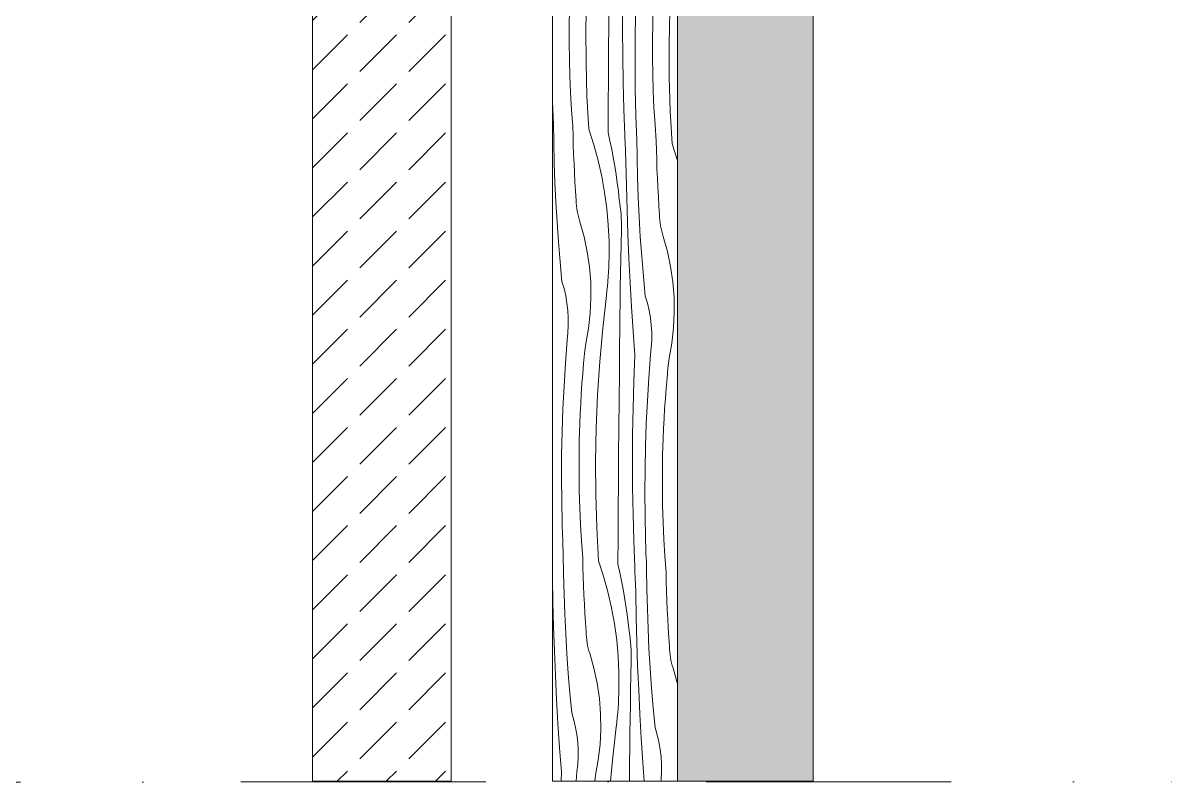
# Model space of a CAD drawing. Header units: millimetres. Extents: x -7826 to 55813, y 465 to 25965.
# Drawn here: x 43247 to 44893, y 5024 to 6123 of the extents above; entities that cross this region are included whole.
import ezdxf

# ---------------------------------------------------------------- set-up
doc = ezdxf.new("R2010")
doc.units = ezdxf.units.MM
doc.linetypes.add('Dot & Dashed', pattern=[670.277762, 352.777767, -176.388884, 0, -141.111112])
doc.layers.add('2D Drafting - General2', color=251, linetype='Continuous', lineweight=15)
doc.layers.add('2D Drafting - General81', color=251, linetype='Continuous', lineweight=20)

# ---------------------------------------------------------------- blocks, each defined once
blk = doc.blocks.new('*X22')
at = {"layer": '2D Drafting - General81', "linetype": 'Continuous'}
for p, q in [((-54757.8, 54366.2), (-54757, 54414)), ((-54724.7, 54375.3), (-54724.4, 54414.6)), ((-54781.8, 54371.6), (-54781.5, 54395.7)), ((-54704.7, 54366.3), (-54704.5, 54404.4)), ((-54661.4, 54374.6), (-54660.7, 54398.7)), ((-54637.8, 54345), (-54636.9, 54392.8)), ((-54725, 54336), (-54724.7, 54375.3)), ((-54686.7, 54354.1), (-54686, 54387.2)), ((-54661.8, 54350.4), (-54661.4, 54374.6)), ((-54781.8, 54347.4), (-54781.8, 54371.6)), ((-54757.5, 54318.4), (-54757.8, 54366.2)), ((-54704.6, 54328.1), (-54704.7, 54366.3)), ((-54781.5, 54323.3), (-54781.8, 54347.4)), ((-54686.9, 54321.1), (-54686.7, 54354.1)), ((-54661.8, 54326.3), (-54661.8, 54350.4)), ((-54637.5, 54297.2), (-54637.8, 54345)), ((-54780.7, 54299.2), (-54781.5, 54323.3)), ((-54725.2, 54296.6), (-54725, 54336)), ((-54704, 54289.9), (-54704.6, 54328.1)), ((-54661.4, 54302.1), (-54661.8, 54326.3)), ((-54756.1, 54270.6), (-54757.5, 54318.4)), ((-54686.7, 54288.1), (-54686.9, 54321.1)), ((-54779.7, 54275), (-54780.7, 54299.2)), ((-54725.5, 54257.3), (-54725.2, 54296.6)), ((-54703, 54251.8), (-54704, 54289.9)), ((-54660.7, 54278), (-54661.4, 54302.1)), ((-54636.1, 54249.4), (-54637.5, 54297.2)), ((-54778.2, 54250.9), (-54779.7, 54275)), ((-54686, 54255), (-54686.7, 54288.1)), ((-54659.6, 54253.9), (-54660.7, 54278)), ((-54805.7, 54265.1), (-54805.8, 54268.6)), ((-54805.6, 54259.5), (-54805.7, 54265.1)), ((-54805.4, 54254), (-54805.6, 54259.5)), ((-54753.6, 54222.8), (-54756.1, 54270.6)), ((-54725.8, 54217.9), (-54725.5, 54257.3)), ((-54805.1, 54248.4), (-54805.4, 54254)), ((-54804.9, 54242.9), (-54805.1, 54248.4)), ((-54804.7, 54237.3), (-54804.9, 54242.9)), ((-54776.4, 54226.9), (-54778.2, 54250.9)), ((-54701.6, 54213.7), (-54703, 54251.8)), ((-54685.8, 54249.5), (-54686, 54255)), ((-54685.7, 54243.9), (-54685.8, 54249.5)), ((-54685.5, 54238.4), (-54685.7, 54243.9)), ((-54658.1, 54229.8), (-54659.6, 54253.9)), ((-54633.5, 54201.7), (-54636.1, 54249.4)), ((-54804.4, 54231.8), (-54804.7, 54237.3)), ((-54804.1, 54203.2), (-54804.4, 54231.8)), ((-54776.1, 54213.5), (-54776.4, 54226.9)), ((-54685.3, 54232.8), (-54685.5, 54238.4)), ((-54685.1, 54227.3), (-54685.3, 54232.8)), ((-54684.9, 54221.7), (-54685.1, 54227.3)), ((-54656.3, 54205.7), (-54658.1, 54229.8)), ((-54775.8, 54200.2), (-54776.1, 54213.5)), ((-54753.6, 54222.8), (-54746.4, 54200.4)), ((-54725.8, 54217.9), (-54723.1, 54206)), ((-54701.4, 54209), (-54701.6, 54213.7)), ((-54701.2, 54204.3), (-54701.4, 54209)), ((-54684.6, 54216.2), (-54684.9, 54221.7)), ((-54684.4, 54210.6), (-54684.6, 54216.2)), ((-54684, 54182), (-54684.4, 54210.6)), ((-54803.4, 54174.6), (-54804.1, 54203.2)), ((-54775.3, 54186.9), (-54775.8, 54200.2)), ((-54746.4, 54200.4), (-54740.1, 54177.8)), ((-54723.1, 54206), (-54720.5, 54193.9)), ((-54720.5, 54193.9), (-54718.2, 54181.9)), ((-54701, 54199.6), (-54701.2, 54204.3)), ((-54700.8, 54195), (-54701, 54199.6)), ((-54700.6, 54190.3), (-54700.8, 54195)), ((-54656.1, 54192.4), (-54656.3, 54205.7)), ((-54655.7, 54179), (-54656.1, 54192.4)), ((-54633.5, 54201.7), (-54626.3, 54179.3)), ((-54802.4, 54146.1), (-54803.4, 54174.6)), ((-54774.8, 54173.6), (-54775.3, 54186.9)), ((-54740.1, 54177.8), (-54734.9, 54154.8)), ((-54718.2, 54181.9), (-54716.1, 54169.8)), ((-54700.4, 54185.6), (-54700.6, 54190.3)), ((-54700.1, 54180.9), (-54700.4, 54185.6)), ((-54699.9, 54176.3), (-54700.1, 54180.9)), ((-54699.3, 54141.4), (-54699.9, 54176.3)), ((-54683.3, 54153.5), (-54684, 54182)), ((-54655.3, 54165.7), (-54655.7, 54179)), ((-54626.3, 54179.3), (-54625.8, 54177.7)), ((-54774.1, 54160.3), (-54774.8, 54173.6)), ((-54773.4, 54147), (-54774.1, 54160.3)), ((-54716.1, 54169.8), (-54714.2, 54157.7)), ((-54654.7, 54152.4), (-54655.3, 54165.7)), ((-54801, 54117.5), (-54802.4, 54146.1)), ((-54772.6, 54133.7), (-54773.4, 54147)), ((-54734.9, 54154.8), (-54730.7, 54131.7)), ((-54714.2, 54157.7), (-54712.5, 54145.5)), ((-54712.5, 54145.5), (-54710.9, 54133.4)), ((-54682.3, 54124.9), (-54683.3, 54153.5)), ((-54654.1, 54139.1), (-54654.7, 54152.4)), ((-54771.6, 54120.4), (-54772.6, 54133.7)), ((-54730.7, 54131.7), (-54727.5, 54108.4)), ((-54710.9, 54133.4), (-54709.6, 54121.2)), ((-54698.4, 54106.5), (-54699.3, 54141.4)), ((-54653.3, 54125.8), (-54654.1, 54139.1)), ((-54652.5, 54112.5), (-54653.3, 54125.8)), ((-54799.3, 54089), (-54801, 54117.5)), ((-54771.5, 54116.5), (-54771.6, 54120.4)), ((-54771.1, 54112.5), (-54771.5, 54116.5)), ((-54770.7, 54108.6), (-54771.1, 54112.5)), ((-54770.1, 54104.7), (-54770.7, 54108.6)), ((-54708.8, 54115.9), (-54709.6, 54121.2)), ((-54708.1, 54110.5), (-54708.8, 54115.9)), ((-54707.5, 54105.2), (-54708.1, 54110.5)), ((-54681, 54096.4), (-54682.3, 54124.9)), ((-54651.6, 54099.2), (-54652.5, 54112.5)), ((-54769.4, 54100.8), (-54770.1, 54104.7)), ((-54768.5, 54097), (-54769.4, 54100.8)), ((-54767.5, 54093.1), (-54768.5, 54097)), ((-54766.4, 54089.4), (-54767.5, 54093.1)), ((-54727.5, 54108.4), (-54725.4, 54085)), ((-54707.1, 54099.8), (-54707.5, 54105.2)), ((-54706.7, 54094.4), (-54707.1, 54099.8)), ((-54706.5, 54089.1), (-54706.7, 54094.4)), ((-54697.3, 54071.6), (-54698.4, 54106.5)), ((-54679.3, 54067.8), (-54681, 54096.4)), ((-54651.4, 54095.3), (-54651.6, 54099.2)), ((-54651.1, 54091.4), (-54651.4, 54095.3)), ((-54797.3, 54060.5), (-54799.3, 54089)), ((-54760.3, 54068), (-54766.4, 54089.4)), ((-54725.4, 54085), (-54724.3, 54061.5)), ((-54707, 54057.4), (-54706.5, 54078.3)), ((-54706.5, 54083.7), (-54706.5, 54089.1)), ((-54706.5, 54078.3), (-54706.5, 54083.7)), ((-54650.6, 54087.4), (-54651.1, 54091.4)), ((-54650, 54083.5), (-54650.6, 54087.4)), ((-54649.3, 54079.7), (-54650, 54083.5)), ((-54648.4, 54075.8), (-54649.3, 54079.7)), ((-54647.4, 54072), (-54648.4, 54075.8)), ((-54794.9, 54032), (-54797.3, 54060.5)), ((-54755.7, 54046.3), (-54760.3, 54068)), ((-54724.3, 54061.5), (-54724.3, 54037.9)), ((-54695.8, 54036.7), (-54697.3, 54071.6)), ((-54677.2, 54039.3), (-54679.3, 54067.8)), ((-54646.3, 54068.2), (-54647.4, 54072)), ((-54640.3, 54046.9), (-54646.3, 54068.2)), ((-54752.5, 54024.4), (-54755.7, 54046.3)), ((-54707.4, 54036.5), (-54707, 54057.4)), ((-54635.6, 54025.2), (-54640.3, 54046.9)), ((-54792.2, 54003.6), (-54794.9, 54032)), ((-54724.7, 54024.2), (-54724.5, 54031.1)), ((-54724.5, 54031.1), (-54724.3, 54037.9)), ((-54707.7, 54015.6), (-54707.4, 54036.5)), ((-54694.1, 54001.8), (-54695.8, 54036.7)), ((-54674.9, 54010.8), (-54677.2, 54039.3)), ((-54750.7, 54002.3), (-54752.5, 54024.4)), ((-54726.1, 54003.6), (-54725.5, 54010.5)), ((-54725.5, 54010.5), (-54725.1, 54017.3)), ((-54725.1, 54017.3), (-54724.7, 54024.2)), ((-54708.1, 53994.7), (-54707.7, 54015.6)), ((-54672.2, 53982.4), (-54674.9, 54010.8)), ((-54632.4, 54003.2), (-54635.6, 54025.2)), ((-54789.2, 53993.3), (-54792.2, 54003.6)), ((-54750.4, 53980.1), (-54750.7, 54002.3)), ((-54727.4, 53990), (-54726.7, 53996.8)), ((-54726.7, 53996.8), (-54726.1, 54003.6)), ((-54708.4, 53973.8), (-54708.1, 53994.7)), ((-54692.1, 53967), (-54694.1, 54001.8)), ((-54630.6, 53981.1), (-54632.4, 54003.2)), ((-54786.7, 53982.8), (-54789.2, 53993.3)), ((-54784.9, 53972.3), (-54786.7, 53982.8)), ((-54751.5, 53958), (-54750.4, 53980.1)), ((-54733.5, 53935.6), (-54728.2, 53983.1)), ((-54728.2, 53983.1), (-54727.4, 53990)), ((-54669.1, 53972.1), (-54672.2, 53982.4)), ((-54630.3, 53958.9), (-54630.6, 53981.1)), ((-54783.6, 53961.6), (-54784.9, 53972.3)), ((-54783, 53950.9), (-54783.6, 53961.6)), ((-54708.7, 53953), (-54708.4, 53973.8)), ((-54689.8, 53932.1), (-54692.1, 53967)), ((-54666.7, 53961.7), (-54669.1, 53972.1)), ((-54664.8, 53951.1), (-54666.7, 53961.7)), ((-54783, 53940.2), (-54783, 53950.9)), ((-54754, 53935.9), (-54751.5, 53958)), ((-54708.9, 53932.1), (-54708.7, 53953)), ((-54663.6, 53940.4), (-54664.8, 53951.1)), ((-54631.4, 53936.8), (-54630.3, 53958.9)), ((-54784.7, 53918.8), (-54783.6, 53929.5)), ((-54783.6, 53929.5), (-54783, 53940.2)), ((-54758, 53914.1), (-54754, 53935.9)), ((-54737.8, 53888), (-54733.5, 53935.6)), ((-54709.1, 53911.2), (-54708.9, 53932.1)), ((-54687.2, 53897.3), (-54689.8, 53932.1)), ((-54662.9, 53929.7), (-54663.6, 53940.4)), ((-54662.9, 53919), (-54662.9, 53929.7)), ((-54633.9, 53914.7), (-54631.4, 53936.8)), ((-54787.2, 53885.9), (-54784.7, 53918.8)), ((-54759.5, 53899.7), (-54758, 53914.1)), ((-54709.5, 53871.8), (-54709.1, 53911.2)), ((-54663.5, 53908.3), (-54662.9, 53919)), ((-54637.9, 53892.9), (-54633.9, 53914.7)), ((-54760.9, 53885.2), (-54759.5, 53899.7)), ((-54688.6, 53859.2), (-54687.2, 53897.3)), ((-54667.1, 53864.7), (-54664.7, 53897.6)), ((-54664.7, 53897.6), (-54663.5, 53908.3)), ((-54789.2, 53852.9), (-54787.2, 53885.9)), ((-54762.1, 53870.8), (-54760.9, 53885.2)), ((-54740.8, 53840.3), (-54737.8, 53888)), ((-54640.8, 53864.1), (-54639.4, 53878.5)), ((-54639.4, 53878.5), (-54637.9, 53892.9)), ((-54763.3, 53856.3), (-54762.1, 53870.8)), ((-54709.8, 53832.5), (-54709.5, 53871.8)), ((-54669.1, 53831.7), (-54667.1, 53864.7)), ((-54642.1, 53849.6), (-54640.8, 53864.1)), ((-54790.8, 53819.9), (-54789.2, 53852.9)), ((-54764.3, 53841.8), (-54763.3, 53856.3)), ((-54689.7, 53821), (-54688.6, 53859.2)), ((-54643.2, 53835.1), (-54642.1, 53849.6)), ((-54765.2, 53827.3), (-54764.3, 53841.8)), ((-54742.8, 53792.5), (-54740.8, 53840.3)), ((-54710.1, 53793.1), (-54709.8, 53832.5)), ((-54670.7, 53798.7), (-54669.1, 53831.7)), ((-54644.2, 53820.7), (-54643.2, 53835.1)), ((-54791.9, 53786.8), (-54790.8, 53819.9)), ((-54766.5, 53798.4), (-54765.9, 53812.9)), ((-54765.9, 53812.9), (-54765.2, 53827.3)), ((-54690.3, 53782.9), (-54689.7, 53821)), ((-54645.1, 53806.2), (-54644.2, 53820.7)), ((-54767.2, 53774.2), (-54766.5, 53798.4)), ((-54671.8, 53765.7), (-54670.7, 53798.7)), ((-54645.8, 53791.7), (-54645.1, 53806.2)), ((-54792.6, 53753.8), (-54791.9, 53786.8)), ((-54743.6, 53744.7), (-54742.8, 53792.5)), ((-54710.5, 53753.8), (-54710.1, 53793.1)), ((-54690.5, 53744.7), (-54690.3, 53782.9)), ((-54646.5, 53777.2), (-54645.8, 53791.7)), ((-54767.6, 53750.1), (-54767.2, 53774.2)), ((-54672.5, 53732.6), (-54671.8, 53765.7)), ((-54647.2, 53753.1), (-54646.5, 53777.2)), ((-54792.8, 53720.8), (-54792.6, 53753.8)), ((-54767.6, 53725.9), (-54767.6, 53750.1)), ((-54710.8, 53714.4), (-54710.5, 53753.8)), ((-54647.5, 53728.9), (-54647.2, 53753.1)), ((-54743.3, 53696.9), (-54743.6, 53744.7)), ((-54690.3, 53706.6), (-54690.5, 53744.7)), ((-54672.7, 53699.6), (-54672.5, 53732.6)), ((-54792.5, 53687.7), (-54792.8, 53720.8)), ((-54767.3, 53701.8), (-54767.6, 53725.9)), ((-54711, 53675.1), (-54710.8, 53714.4)), ((-54647.5, 53704.8), (-54647.5, 53728.9)), ((-54766.5, 53677.6), (-54767.3, 53701.8)), ((-54689.8, 53668.4), (-54690.3, 53706.6)), ((-54672.5, 53666.5), (-54672.7, 53699.6)), ((-54647.2, 53680.6), (-54647.5, 53704.8)), ((-54791.9, 53654.7), (-54792.5, 53687.7)), ((-54741.9, 53649.1), (-54743.3, 53696.9)), ((-54765.4, 53653.5), (-54766.5, 53677.6)), ((-54711.3, 53635.8), (-54711, 53675.1)), ((-54688.8, 53630.3), (-54689.8, 53668.4)), ((-54671.8, 53633.5), (-54672.5, 53666.5)), ((-54646.5, 53656.5), (-54647.2, 53680.6)), ((-54791.7, 53649.1), (-54791.9, 53654.7)), ((-54791.5, 53643.6), (-54791.7, 53649.1)), ((-54764, 53629.4), (-54765.4, 53653.5)), ((-54739.4, 53601.3), (-54741.9, 53649.1)), ((-54645.4, 53632.4), (-54646.5, 53656.5)), ((-54791.3, 53638), (-54791.5, 53643.6)), ((-54791.1, 53632.5), (-54791.3, 53638)), ((-54790.9, 53626.9), (-54791.1, 53632.5)), ((-54711.6, 53596.4), (-54711.3, 53635.8)), ((-54671.6, 53628), (-54671.8, 53633.5)), ((-54643.9, 53608.2), (-54645.4, 53632.4)), ((-54790.7, 53621.4), (-54790.9, 53626.9)), ((-54790.5, 53615.8), (-54790.7, 53621.4)), ((-54790.2, 53610.3), (-54790.5, 53615.8)), ((-54762.2, 53605.3), (-54764, 53629.4)), ((-54687.4, 53592.2), (-54688.8, 53630.3)), ((-54671.5, 53622.4), (-54671.6, 53628)), ((-54671.3, 53616.9), (-54671.5, 53622.4)), ((-54671.1, 53611.3), (-54671.3, 53616.9)), ((-54789.9, 53581.7), (-54790.2, 53610.3)), ((-54761.9, 53592), (-54762.2, 53605.3)), ((-54739.4, 53601.3), (-54732.1, 53578.9)), ((-54670.9, 53605.8), (-54671.1, 53611.3)), ((-54670.6, 53600.2), (-54670.9, 53605.8)), ((-54670.4, 53594.7), (-54670.6, 53600.2)), ((-54642.1, 53584.2), (-54643.9, 53608.2)), ((-54761.6, 53578.7), (-54761.9, 53592)), ((-54711.6, 53596.4), (-54708.8, 53584.4)), ((-54708.8, 53584.4), (-54706.3, 53572.4)), ((-54687.2, 53587.5), (-54687.4, 53592.2)), ((-54687, 53582.8), (-54687.2, 53587.5)), ((-54686.8, 53578.1), (-54687, 53582.8)), ((-54670.2, 53589.1), (-54670.4, 53594.7)), ((-54669.8, 53560.5), (-54670.2, 53589.1)), ((-54641.9, 53570.9), (-54642.1, 53584.2)), ((-54805.7, 53575.9), (-54805.8, 53578)), ((-54805.2, 53541), (-54805.7, 53575.9)), ((-54789.2, 53553.1), (-54789.9, 53581.7)), ((-54761.1, 53565.4), (-54761.6, 53578.7)), ((-54732.1, 53578.9), (-54725.9, 53556.3)), ((-54706.3, 53572.4), (-54704, 53560.4)), ((-54686.6, 53573.5), (-54686.8, 53578.1)), ((-54686.4, 53568.8), (-54686.6, 53573.5)), ((-54686.1, 53564.1), (-54686.4, 53568.8)), ((-54641.5, 53557.5), (-54641.9, 53570.9)), ((-54788.2, 53524.6), (-54789.2, 53553.1)), ((-54760.6, 53552.1), (-54761.1, 53565.4)), ((-54759.9, 53538.8), (-54760.6, 53552.1)), ((-54725.9, 53556.3), (-54720.7, 53533.3)), ((-54704, 53560.4), (-54701.9, 53548.3)), ((-54685.9, 53559.4), (-54686.1, 53564.1)), ((-54685.7, 53554.8), (-54685.9, 53559.4)), ((-54685.1, 53519.9), (-54685.7, 53554.8)), ((-54669.1, 53532), (-54669.8, 53560.5)), ((-54641, 53544.2), (-54641.5, 53557.5)), ((-54804.3, 53506.1), (-54805.2, 53541)), ((-54759.2, 53525.5), (-54759.9, 53538.8)), ((-54720.7, 53533.3), (-54716.5, 53510.2)), ((-54701.9, 53548.3), (-54700, 53536.2)), ((-54700, 53536.2), (-54698.2, 53524)), ((-54640.5, 53530.9), (-54641, 53544.2)), ((-54786.8, 53496), (-54788.2, 53524.6)), ((-54758.3, 53512.2), (-54759.2, 53525.5)), ((-54698.2, 53524), (-54696.7, 53511.9)), ((-54684.2, 53485), (-54685.1, 53519.9)), ((-54668.1, 53503.4), (-54669.1, 53532)), ((-54639.8, 53517.6), (-54640.5, 53530.9)), ((-54639.1, 53504.3), (-54639.8, 53517.6)), ((-54803.1, 53471.2), (-54804.3, 53506.1)), ((-54757.4, 53498.9), (-54758.3, 53512.2)), ((-54716.5, 53510.2), (-54713.3, 53486.9)), ((-54696.7, 53511.9), (-54695.4, 53499.7)), ((-54666.8, 53474.9), (-54668.1, 53503.4)), ((-54638.3, 53491), (-54639.1, 53504.3)), ((-54785.1, 53467.5), (-54786.8, 53496)), ((-54757.2, 53495), (-54757.4, 53498.9)), ((-54756.9, 53491), (-54757.2, 53495)), ((-54756.5, 53487.1), (-54756.9, 53491)), ((-54755.9, 53483.2), (-54756.5, 53487.1)), ((-54713.3, 53486.9), (-54711.2, 53463.4)), ((-54694.6, 53494.3), (-54695.4, 53499.7)), ((-54693.9, 53489), (-54694.6, 53494.3)), ((-54693.3, 53483.7), (-54693.9, 53489)), ((-54692.8, 53478.3), (-54693.3, 53483.7)), ((-54683.1, 53450.1), (-54684.2, 53485)), ((-54637.4, 53477.7), (-54638.3, 53491)), ((-54801.7, 53436.4), (-54803.1, 53471.2)), ((-54783.1, 53439), (-54785.1, 53467.5)), ((-54755.2, 53479.3), (-54755.9, 53483.2)), ((-54754.3, 53475.5), (-54755.2, 53479.3)), ((-54753.3, 53471.6), (-54754.3, 53475.5)), ((-54752.2, 53467.9), (-54753.3, 53471.6)), ((-54746.1, 53446.5), (-54752.2, 53467.9)), ((-54692.5, 53472.9), (-54692.8, 53478.3)), ((-54692.3, 53467.6), (-54692.5, 53472.9)), ((-54692.3, 53462.2), (-54692.3, 53467.6)), ((-54665.1, 53446.3), (-54666.8, 53474.9)), ((-54637.2, 53473.8), (-54637.4, 53477.7)), ((-54636.9, 53469.8), (-54637.2, 53473.8)), ((-54636.4, 53465.9), (-54636.9, 53469.8)), ((-54711.2, 53463.4), (-54710.1, 53440)), ((-54692.7, 53435.9), (-54692.3, 53456.8)), ((-54692.3, 53456.8), (-54692.3, 53462.2)), ((-54635.8, 53462), (-54636.4, 53465.9)), ((-54635.1, 53458.1), (-54635.8, 53462)), ((-54634.2, 53454.3), (-54635.1, 53458.1)), ((-54633.2, 53450.5), (-54634.2, 53454.3)), ((-54632.1, 53446.7), (-54633.2, 53450.5)), ((-54799.9, 53401.5), (-54801.7, 53436.4)), ((-54780.7, 53410.5), (-54783.1, 53439)), ((-54741.5, 53424.8), (-54746.1, 53446.5)), ((-54710.1, 53440), (-54710.1, 53416.4)), ((-54693.2, 53415), (-54692.7, 53435.9)), ((-54681.6, 53415.2), (-54683.1, 53450.1)), ((-54663, 53417.8), (-54665.1, 53446.3)), ((-54626.1, 53425.3), (-54632.1, 53446.7)), ((-54738.3, 53402.9), (-54741.5, 53424.8)), ((-54660.7, 53389.3), (-54663, 53417.8)), ((-54625.8, 53424.3), (-54626.1, 53425.3)), ((-54797.9, 53366.6), (-54799.9, 53401.5)), ((-54778, 53382.1), (-54780.7, 53410.5)), ((-54736.5, 53380.8), (-54738.3, 53402.9)), ((-54710.9, 53395.8), (-54710.5, 53402.7)), ((-54710.5, 53402.7), (-54710.2, 53409.6)), ((-54710.2, 53409.6), (-54710.1, 53416.4)), ((-54693.5, 53394.1), (-54693.2, 53415)), ((-54679.9, 53380.3), (-54681.6, 53415.2)), ((-54711.9, 53382.1), (-54711.3, 53389)), ((-54711.3, 53389), (-54710.9, 53395.8)), ((-54693.9, 53373.2), (-54693.5, 53394.1)), ((-54658, 53360.9), (-54660.7, 53389.3)), ((-54775, 53371.8), (-54778, 53382.1)), ((-54772.5, 53361.3), (-54775, 53371.8)), ((-54736.1, 53358.6), (-54736.5, 53380.8)), ((-54714, 53361.6), (-54713.2, 53368.5)), ((-54713.2, 53368.5), (-54712.5, 53375.3)), ((-54712.5, 53375.3), (-54711.9, 53382.1)), ((-54694.2, 53352.3), (-54693.9, 53373.2)), ((-54677.9, 53345.5), (-54679.9, 53380.3)), ((-54795.6, 53331.8), (-54797.9, 53366.6)), ((-54770.7, 53350.8), (-54772.5, 53361.3)), ((-54737.2, 53336.4), (-54736.1, 53358.6)), ((-54719.3, 53314.1), (-54714, 53361.6)), ((-54694.5, 53331.4), (-54694.2, 53352.3)), ((-54654.9, 53350.6), (-54658, 53360.9)), ((-54769.4, 53340.1), (-54770.7, 53350.8)), ((-54768.8, 53329.4), (-54769.4, 53340.1)), ((-54739.8, 53314.4), (-54737.2, 53336.4)), ((-54675.6, 53310.6), (-54677.9, 53345.5)), ((-54652.5, 53340.2), (-54654.9, 53350.6)), ((-54650.6, 53329.6), (-54652.5, 53340.2)), ((-54793, 53297), (-54795.6, 53331.8)), ((-54768.8, 53318.7), (-54768.8, 53329.4)), ((-54694.7, 53310.5), (-54694.5, 53331.4)), ((-54649.4, 53318.9), (-54650.6, 53329.6)), ((-54648.7, 53308.2), (-54649.4, 53318.9)), ((-54770.5, 53297.3), (-54769.3, 53308)), ((-54769.3, 53308), (-54768.8, 53318.7)), ((-54743.7, 53292.6), (-54739.8, 53314.4)), ((-54722, 53283.6), (-54719.3, 53314.1)), ((-54694.9, 53289.7), (-54694.7, 53310.5)), ((-54673.5, 53283.6), (-54675.6, 53310.6)), ((-54648.7, 53297.5), (-54648.7, 53308.2)), ((-54793.5, 53283.6), (-54793, 53297)), ((-54771.5, 53283.6), (-54770.5, 53297.3)), ((-54744.7, 53283.6), (-54743.7, 53292.6)), ((-54695, 53283.6), (-54694.9, 53289.7)), ((-54649.6, 53283.6), (-54649.3, 53286.8)), ((-54649.3, 53286.8), (-54648.7, 53297.5))]:
    blk.add_line(p, q, dxfattribs=at)
blk = doc.blocks.new('Wype_nienie_25')
at = {"layer": '2D Drafting - General2', "linetype": 'Continuous'}
for p, q in [((-54805.8, 67937), (-54805.8, 53283.6)), ((-54625.8, 53283.6), (-54625.8, 67937)), ((-54805.8, 53283.6), (-54625.8, 53283.6))]:
    blk.add_line(p, q, dxfattribs=at)
at = {"layer": '2D Drafting - General81', "linetype": 'Continuous'}
blk.add_blockref('*X22', (0, 0), dxfattribs=at)

msp = doc.modelspace()

# ---------------------------------------------------------------- hatches: boundary and pattern name
at = {"layer": '2D Drafting - General81', "linetype": 'Continuous'}
h = msp.add_hatch(dxfattribs=at)
h.set_pattern_fill('SOLID___DASHED', color=256, style=0, pattern_type=2)
h.set_pattern_definition([(45, (98815.82, -48252.71), (-70.71068, 70.71068), []), (45, (98780.46, -48217.35), (-70.71068, 70.71068), [75, -25])])
h.paths.add_polyline_path([(44189.97, 5030.87), (44385.52, 5030.87), (44385.52, 19684.29), (44189.97, 19684.29)], flags=0)
h = msp.add_hatch(dxfattribs=at)
h.set_pattern_fill('BETON', color=256, style=0, pattern_type=2)
h.set_pattern_definition([(45, (98815.82, -48252.71), (-70.71068, 70.71068), [75, -25]), (45, (98815.82, -48182), (-70.71068, 70.71068), [75, -25])])
h.paths.add_polyline_path([(43664.2, 6318.49), (43864.2, 6318.49), (43864.2, 5030.87), (43664.2, 5030.87)], flags=0)

# ---------------------------------------------------------------- linework, layer by layer
at = {"layer": '2D Drafting - General2', "linetype": 'Dot & Dashed'}
msp.add_line((25460.88, 5023.87), (46538.28, 5030.87), dxfattribs=at)
at = {"layer": '2D Drafting - General2', "linetype": 'Continuous', "flags": 128}
for points in [[(44189.97, 5030.87), (44385.52, 5030.87), (44385.52, 19684.29), (44189.97, 19684.29)], [(43664.2, 6318.49), (43864.2, 6318.49), (43864.2, 5030.87), (43664.2, 5030.87)]]:
    msp.add_lwpolyline(points, close=True, dxfattribs=at)

# ---------------------------------------------------------------- block references
at = {"layer": '2D Drafting - General81', "linetype": 'Continuous'}
msp.add_blockref('Wype_nienie_25', (98815.82, -48252.71), dxfattribs=at)

doc.saveas('drawing.dxf')
